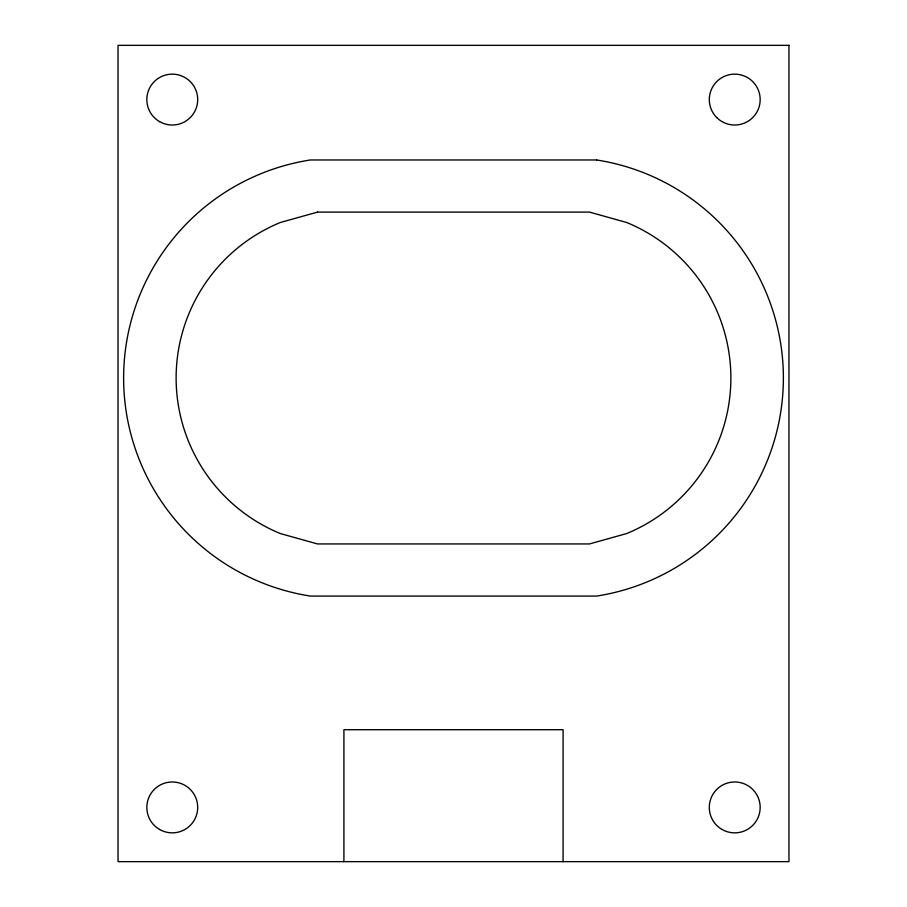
<?xml version="1.0" encoding="UTF-8"?>
<svg xmlns="http://www.w3.org/2000/svg" width="907" height="907" viewBox="0 0 907 907"><rect width="100%" height="100%" fill="white"/><g stroke="black" fill="none" stroke-linecap="round" stroke-linejoin="round"><path stroke-width="1.36" d="M563.088 861.65L563.088 729.704L343.912 729.704L343.912 861.65M317.518 212.102L280.297 222.498A168.18 168.18 0 0 0 280.297 533.543L317.518 543.939L589.482 543.939L626.703 533.543A168.18 168.18 0 0 0 626.703 222.498L589.482 212.102L317.518 212.102M788.965 45.35L118.035 45.35L118.035 861.65L788.965 861.65L788.965 45.35M596.636 159.972L310.364 159.972A220.673 220.673 0 0 0 310.364 596.069L596.636 596.069A220.673 220.673 0 0 0 596.636 159.972M716.745 117.57A25.441 25.441 0 0 0 759.306 106.164A25.441 25.441 0 0 0 728.151 75.009A25.441 25.441 0 0 0 716.745 117.57M159.553 121.617A25.441 25.441 0 0 0 197.703 99.589A25.441 25.441 0 0 0 159.553 77.549A25.441 25.441 0 0 0 159.553 121.617M159.553 829.452A25.441 25.441 0 0 0 197.703 807.411A25.441 25.441 0 0 0 159.553 785.383A25.441 25.441 0 0 0 159.553 829.452M722.017 829.452A25.441 25.441 0 0 0 760.168 807.411A25.441 25.441 0 0 0 722.017 785.383A25.441 25.441 0 0 0 722.017 829.452"/></g></svg>
